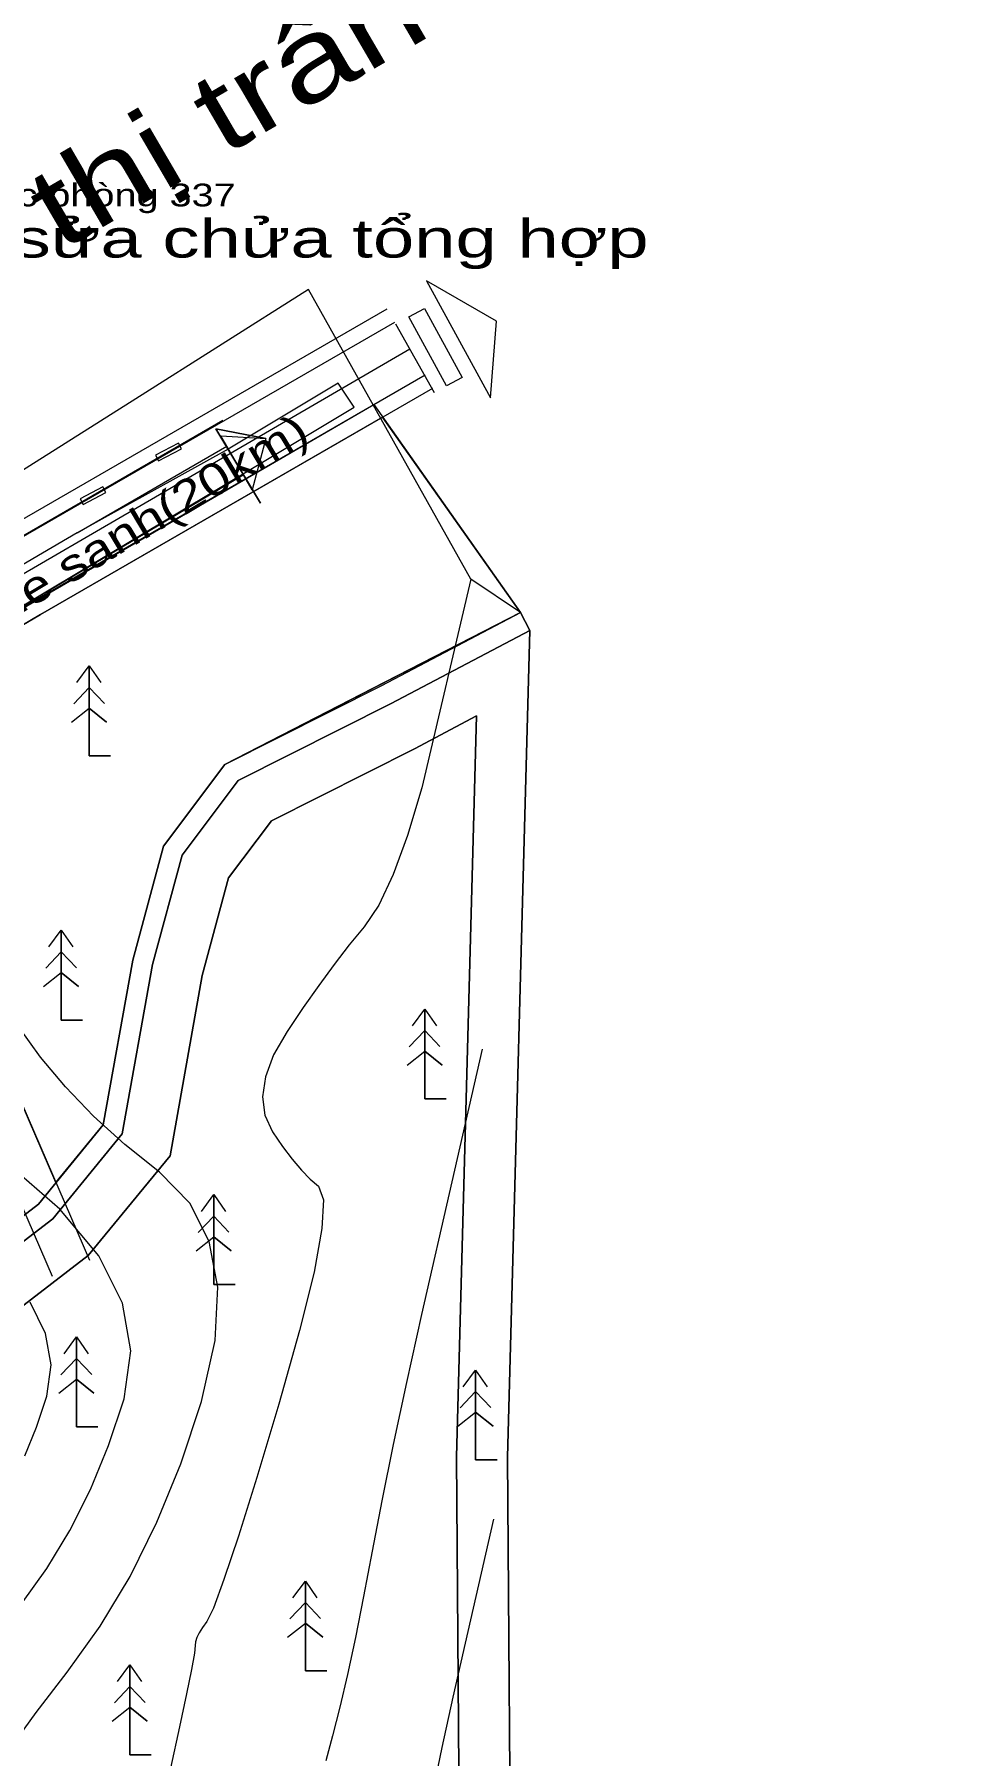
# Model space of a CAD drawing. Header units: metres. Extents: x 532950 to 537618, y 1849954 to 1853119.
# Drawn here: x 536220.7 to 536401.9, y 1851378.8 to 1851717.3 of the extents above; entities that cross this region are included whole.
import ezdxf

# ---------------------------------------------------------------- set-up
doc = ezdxf.new("R2010")
doc.units = ezdxf.units.M
doc.header["$LTSCALE"] = 3.1
for name, color, linetype, lineweight in [('11', 7, 'Continuous', 13), ('12', 7, 'Continuous', 13), ('16', 7, 'Continuous', 13), ('17', 7, 'Continuous', 13), ('28', 7, 'Continuous', 13), ('4', 7, 'Continuous', 13), ('46', 7, 'Continuous', 13), ('52', 7, 'Continuous', 13), ('53', 7, 'Continuous', 13), ('55', 7, 'Continuous', 13), ('58', 7, 'Continuous', 13), ('60', 7, 'Continuous', 13), ('63', 7, 'Continuous', 13)]:
    doc.layers.add(name, color=color, linetype=linetype, lineweight=lineweight)

msp = doc.modelspace()

# ---------------------------------------------------------------- linework, layer by layer
at = {"layer": '11'}
msp.add_lwpolyline([(536187.23, 1851593.03), (536294.57, 1851655.44)], dxfattribs=at)
at = {"layer": '12'}
msp.add_lwpolyline([(536101.59, 1851368.58), (536077.5, 1851401.44), (536067.01, 1851409.66), (536079.75, 1851410.82), (536094.89, 1851438.9), (536102.47, 1851447.86), (536118.99, 1851443.1), (536132.16, 1851443.35), (536136.88, 1851417.29), (536171.68, 1851421.78), (536168.81, 1851444.06), (536208.96, 1851459.92), (536231.33, 1851477.12), (536247.41, 1851496.74), (536253.74, 1851532.17), (536258.92, 1851551.38), (536267.38, 1851562.64), (536295.47, 1851576.77), (536307.71, 1851583.23), (536303.75, 1851437.51), (536305.22, 1851243.54)], dxfattribs=at)
at = {"layer": '17'}
for points in [[(536315.23, 1851241.52), (536313.75, 1851437.42), (536318.18, 1851600.06), (536290.89, 1851585.66), (536260.8, 1851570.52), (536249.77, 1851555.85), (536243.97, 1851534.36), (536238.02, 1851501.06), (536224.33, 1851484.35), (536203.98, 1851468.71), (536166.75, 1851454), (536157.46, 1851453.83), (536160.48, 1851430.42), (536145.02, 1851428.42), (536140.48, 1851453.51), (536120.3, 1851453.13), (536099.01, 1851459.26), (536086.58, 1851444.56), (536073.5, 1851420.29), (536052.27, 1851418.36), (536027.01, 1851427.69), (536033.25, 1851423.42), (536070.25, 1851394.42), (536092.25, 1851364.42)], [(536305.22, 1851243.54), (536303.75, 1851437.51), (536307.71, 1851583.23), (536295.47, 1851576.77), (536267.38, 1851562.64), (536258.92, 1851551.38), (536253.74, 1851532.17), (536247.41, 1851496.74), (536231.33, 1851477.12), (536208.96, 1851459.92), (536168.81, 1851444.06), (536171.68, 1851421.78), (536136.88, 1851417.29), (536132.16, 1851443.35), (536118.99, 1851443.1), (536102.47, 1851447.86), (536094.89, 1851438.9), (536079.75, 1851410.82), (536067.01, 1851409.66), (536077.5, 1851401.44), (536101.59, 1851368.58)]]:
    msp.add_lwpolyline(points, dxfattribs=at)
at = {"layer": '28'}
msp.add_lwpolyline([(536101.59, 1851368.58), (536077.5, 1851401.44), (536067.01, 1851409.66), (536079.75, 1851410.82), (536094.89, 1851438.9), (536102.47, 1851447.86), (536118.99, 1851443.1), (536132.16, 1851443.35), (536136.88, 1851417.29), (536171.68, 1851421.78), (536168.81, 1851444.06), (536208.96, 1851459.92), (536231.33, 1851477.12), (536247.41, 1851496.74), (536253.74, 1851532.17), (536258.92, 1851551.38), (536267.38, 1851562.64), (536295.47, 1851576.77), (536307.71, 1851583.23), (536303.75, 1851437.51), (536305.22, 1851243.54)], dxfattribs=at)
at = {"layer": '4'}
for points in [[(535840.75, 1851462.72), (535869.5, 1851453.04), (535883.1, 1851442.07), (535908.67, 1851430.64), (535934.6, 1851426.62), (535962.54, 1851429.31), (535998.04, 1851428.88), (536013.59, 1851432.64), (536052.27, 1851418.36), (536073.5, 1851420.29), (536086.58, 1851444.56), (536099.01, 1851459.26), (536120.3, 1851453.13), (536166.75, 1851454), (536203.98, 1851468.71), (536224.33, 1851484.35), (536238.02, 1851501.06), (536243.97, 1851534.36), (536249.77, 1851555.85), (536260.8, 1851570.52), (536290.89, 1851585.66), (536318.18, 1851600.06), (536316.31, 1851603.6), (536318.18, 1851600.06)], [(536318.18, 1851600.06), (536316.31, 1851603.6), (536287.24, 1851588.64), (536258.16, 1851573.68), (536246.11, 1851557.63), (536239.98, 1851534.78), (536234.27, 1851502.79), (536221.53, 1851487.24), (536201.99, 1851472.22)]]:
    msp.add_lwpolyline(points, dxfattribs=at)
at = {"layer": '46'}
msp.add_lwpolyline([(536192.82, 1851565.78), (536194.54, 1851566.81), (536209.46, 1851575.27), (536199.09, 1851593.22), (536287.47, 1851644.48), (536316.31, 1851603.6), (536258.16, 1851573.68), (536246.11, 1851557.63), (536240.06, 1851535.23), (536234.27, 1851502.79), (536224.97, 1851491.44)], close=True, dxfattribs=at)
at = {"layer": '52'}
for points in [[(536212.84, 1851618.72), (536290.09, 1851663.31)], [(536135.91, 1851556.1), (536220.39, 1851605.75), (536297.59, 1851650.32)], [(536183.88, 1851580.81), (536192.82, 1851565.78), (536231.55, 1851476.22)], [(536176.98, 1851576.76), (536185.69, 1851562.13), (536224.21, 1851473.05)]]:
    msp.add_lwpolyline(points, dxfattribs=at)
at = {"layer": '53'}
for points in [[(536214.35, 1851616.12), (536291.59, 1851660.72)], [(536137.41, 1851553.5), (536221.9, 1851603.16), (536299.09, 1851647.73)]]:
    msp.add_lwpolyline(points, dxfattribs=at)
msp.add_lwpolyline([(536258.16, 1851573.68), (536316.31, 1851603.6), (536289.21, 1851642.02), (536221.9, 1851603.16), (536200.59, 1851590.63), (536209.46, 1851575.27), (536194.54, 1851566.81), (536192.82, 1851565.78), (536224.97, 1851491.44), (536234.27, 1851502.79), (536240.06, 1851535.23), (536246.11, 1851557.63)], close=True, dxfattribs=at)
at = {"layer": '55'}
for p, q in [((536189.83, 1851602.15), (536257.82, 1851641.44)), ((536263.58, 1851627.68), (536257.39, 1851638.33)), ((536229.13, 1851619.27), (536258.57, 1851636.31)), ((536231.52, 1851593.09), (536231.52, 1851575.42)), ((536228.46, 1851585.65), (536231.52, 1851588.85)), ((536234.5, 1851585.71), (536231.52, 1851588.85)), ((536228.04, 1851582.02), (536231.52, 1851584.8)), ((536234.93, 1851582.03), (536231.52, 1851584.8)), ((536231.52, 1851575.42), (536235.72, 1851575.42)), ((536226.02, 1851541.09), (536226.02, 1851523.42)), ((536222.96, 1851533.65), (536226.02, 1851536.85)), ((536229, 1851533.71), (536226.02, 1851536.85)), ((536222.54, 1851530.02), (536226.02, 1851532.8)), ((536229.43, 1851530.03), (536226.02, 1851532.8)), ((536297.52, 1851525.59), (536297.52, 1851507.92)), ((536226.02, 1851523.42), (536230.22, 1851523.42)), ((536294.46, 1851518.15), (536297.52, 1851521.35)), ((536300.5, 1851518.21), (536297.52, 1851521.35)), ((536294.04, 1851514.52), (536297.52, 1851517.3)), ((536300.93, 1851514.53), (536297.52, 1851517.3)), ((536297.52, 1851507.92), (536301.72, 1851507.92)), ((536256.02, 1851489.09), (536256.02, 1851471.42)), ((536252.96, 1851481.65), (536256.02, 1851484.85)), ((536259, 1851481.71), (536256.02, 1851484.85)), ((536252.54, 1851478.02), (536256.02, 1851480.8)), ((536259.43, 1851478.03), (536256.02, 1851480.8)), ((536256.02, 1851471.42), (536260.22, 1851471.42)), ((536229.02, 1851461.09), (536229.02, 1851443.42)), ((536225.96, 1851453.65), (536229.02, 1851456.85)), ((536232, 1851453.71), (536229.02, 1851456.85)), ((536307.52, 1851454.59), (536307.52, 1851436.92)), ((536225.54, 1851450.02), (536229.02, 1851452.8)), ((536232.43, 1851450.03), (536229.02, 1851452.8)), ((536304.46, 1851447.15), (536307.52, 1851450.35)), ((536310.5, 1851447.21), (536307.52, 1851450.35)), ((536304.04, 1851443.52), (536307.52, 1851446.3)), ((536310.93, 1851443.53), (536307.52, 1851446.3)), ((536229.02, 1851443.42), (536233.22, 1851443.42)), ((536307.52, 1851436.92), (536311.72, 1851436.92)), ((536274.02, 1851413.09), (536274.02, 1851395.42)), ((536270.96, 1851405.65), (536274.02, 1851408.85)), ((536277, 1851405.71), (536274.02, 1851408.85)), ((536270.54, 1851402.02), (536274.02, 1851404.8)), ((536277.43, 1851402.03), (536274.02, 1851404.8)), ((536239.52, 1851396.59), (536239.52, 1851378.92)), ((536274.02, 1851395.42), (536278.22, 1851395.42)), ((536236.46, 1851389.15), (536239.52, 1851392.35)), ((536242.5, 1851389.21), (536239.52, 1851392.35)), ((536236.04, 1851385.52), (536239.52, 1851388.3)), ((536242.93, 1851385.53), (536239.52, 1851388.3)), ((536239.52, 1851378.92), (536243.72, 1851378.92))]:
    msp.add_line(p, q, dxfattribs=at)
for points in [[(536283.65, 1851643.95), (536280.45, 1851648.66), (536258.82, 1851635.73), (536229.13, 1851619.27), (536190.88, 1851596.82), (536169.42, 1851583.95), (536132.91, 1851562.05), (536119.86, 1851554.22), (536112.69, 1851550.81), (536108.35, 1851548.9), (536103.64, 1851546.89), (536099.62, 1851545.43), (536091.33, 1851542.69), (536083.36, 1851540.49), (536078.95, 1851539.5), (536047.3, 1851541.07), (536011.38, 1851546.44), (535964.77, 1851554.49), (535918.94, 1851562.41), (535875.54, 1851569.86), (535872.41, 1851570.38), (535846.83, 1851574.57)], [(536199.02, 1851593.34), (536231.98, 1851613.04), (536264.93, 1851632.73), (536283.65, 1851643.95)], [(536257.39, 1851638.33), (536266.28, 1851637.78), (536263.58, 1851627.68)], [(536245.15, 1851633.4), (536249.64, 1851635.78), (536249.04, 1851636.91), (536244.55, 1851634.52), (536245.14, 1851633.4)], [(536041.3, 1851534.62), (536075.12, 1851531.66), (536084.02, 1851533.35), (536087.52, 1851534.09), (536091.5, 1851535.25), (536095.17, 1851536.38), (536101.86, 1851538.73), (536106.55, 1851540.54), (536111.92, 1851542.43), (536114.82, 1851543.84), (536159.71, 1851569.95), (536261.78, 1851630.69)], [(536229.13, 1851619.27), (536190.88, 1851596.82), (536119.86, 1851554.22), (536112.69, 1851550.81), (536108.35, 1851548.9), (536103.64, 1851546.89), (536099.62, 1851545.43), (536094.67, 1851543.75), (536091.33, 1851542.69), (536086.92, 1851541.46), (536082.17, 1851540.17), (536078.95, 1851539.5), (536047.3, 1851541.07)], [(536306.57, 1851610.17), (536296.92, 1851569.13), (536294.12, 1851559.72), (536291.31, 1851552.02), (536288.46, 1851546.03), (536285.59, 1851541.76), (536282.67, 1851538.2), (536279.7, 1851534.36), (536276.67, 1851530.25), (536273.59, 1851525.86), (536270.44, 1851521.2), (536267.79, 1851516.57), (536266.18, 1851512.28), (536265.61, 1851508.33), (536266.07, 1851504.73), (536267.58, 1851501.47), (536269.56, 1851498.57), (536271.46, 1851496.04), (536273.27, 1851493.89), (536274.99, 1851492.12), (536276.63, 1851490.73), (536277.59, 1851488.05), (536277.29, 1851482.43), (536275.73, 1851473.86), (536272.89, 1851462.35), (536268.8, 1851447.9), (536264.45, 1851433.45), (536260.85, 1851421.94), (536258.02, 1851413.38), (536255.94, 1851407.77), (536254.62, 1851405.1), (536253.78, 1851403.96), (536253.13, 1851402.92), (536252.67, 1851401.98), (536252.42, 1851401.13), (536252.35, 1851400.39), (536252.19, 1851398.88), (536251.61, 1851395.71), (536250.64, 1851390.89), (536249.25, 1851384.42), (536247.47, 1851376.29)], [(535841.38, 1851466.73), (535871.45, 1851456.61), (535885.21, 1851445.51), (535909.81, 1851434.51), (535934.71, 1851430.65), (535962.37, 1851433.32), (535997.59, 1851432.89), (536013.84, 1851436.81), (536052.81, 1851422.42), (536071, 1851424.08), (536083.26, 1851446.82), (536097.63, 1851463.82), (536120.83, 1851457.14), (536165.95, 1851457.99), (536201.99, 1851472.22), (536221.53, 1851487.24), (536234.27, 1851502.79), (536240.06, 1851535.23), (536246.11, 1851557.63), (536258.16, 1851573.68), (536289.06, 1851589.21), (536316.31, 1851603.6)], [(535840.75, 1851462.72), (535869.5, 1851453.04), (535883.1, 1851442.07), (535908.67, 1851430.64), (535934.6, 1851426.62), (535962.54, 1851429.31), (535998.04, 1851428.88), (536013.59, 1851432.64), (536052.27, 1851418.36), (536073.5, 1851420.29), (536086.58, 1851444.56), (536099.01, 1851459.26), (536120.3, 1851453.13), (536166.75, 1851454), (536203.98, 1851468.71), (536224.33, 1851484.35), (536238.02, 1851501.06), (536243.97, 1851534.36), (536249.77, 1851555.85), (536260.8, 1851570.52), (536290.89, 1851585.66), (536318.18, 1851600.06)], [(536229.09, 1851589.8), (536231.52, 1851593.09), (536233.79, 1851589.8)], [(536229.09, 1851589.8), (536231.52, 1851593.09), (536233.79, 1851589.8)], [(536235.72, 1851575.42), (536231.52, 1851575.42), (536231.52, 1851593.09)], [(536228.46, 1851585.65), (536231.52, 1851588.85), (536234.5, 1851585.71)], [(536228.04, 1851582.02), (536231.52, 1851584.8), (536234.93, 1851582.03)], [(536223.59, 1851537.8), (536226.02, 1851541.09), (536228.29, 1851537.8)], [(536223.59, 1851537.8), (536226.02, 1851541.09), (536228.29, 1851537.8)], [(536230.22, 1851523.42), (536226.02, 1851523.42), (536226.02, 1851541.09)], [(536222.96, 1851533.65), (536226.02, 1851536.85), (536229, 1851533.71)], [(536222.54, 1851530.02), (536226.02, 1851532.8), (536229.43, 1851530.03)], [(536295.09, 1851522.3), (536297.52, 1851525.59), (536299.79, 1851522.3)], [(536295.09, 1851522.3), (536297.52, 1851525.59), (536299.79, 1851522.3)], [(536301.72, 1851507.92), (536297.52, 1851507.92), (536297.52, 1851525.59)], [(536245.31, 1851493.52), (536238.54, 1851498.95), (536232.38, 1851504.53), (536226.84, 1851510.26), (536221.91, 1851516.14), (536217.59, 1851522.18)], [(536294.46, 1851518.15), (536297.52, 1851521.35), (536300.5, 1851518.21)], [(536308.81, 1851517.73), (536296.84, 1851465.52), (536293.9, 1851452.16), (536291.3, 1851439.95), (536289.06, 1851428.89), (536287.17, 1851418.97), (536285.48, 1851410.04), (536283.86, 1851401.95), (536282.3, 1851394.68), (536280.8, 1851388.26), (536279.37, 1851382.66), (536278.05, 1851377.73)], [(536294.04, 1851514.52), (536297.52, 1851517.3), (536300.93, 1851514.53)], [(536235.32, 1851439.74), (536238.38, 1851448.92), (536239.7, 1851458.35), (536238.03, 1851467.71), (536233.39, 1851477.02), (536225.76, 1851486.26), (536215.15, 1851495.43)], [(536213.01, 1851375.51), (536216.36, 1851380.7), (536221.09, 1851387.26), (536227.19, 1851395.18), (536233.68, 1851404.19), (536239.56, 1851414.01), (536244.84, 1851424.66), (536249.52, 1851436.13), (536253.59, 1851448.41), (536256.27, 1851460.37), (536256.79, 1851470.86), (536255.13, 1851479.88), (536251.31, 1851487.43), (536245.31, 1851493.52)], [(536253.59, 1851485.8), (536256.02, 1851489.09), (536258.29, 1851485.8)], [(536253.59, 1851485.8), (536256.02, 1851489.09), (536258.29, 1851485.8)], [(536260.22, 1851471.42), (536256.02, 1851471.42), (536256.02, 1851489.09)], [(536252.96, 1851481.65), (536256.02, 1851484.85), (536259, 1851481.71)], [(536252.54, 1851478.02), (536256.02, 1851480.8), (536259.43, 1851478.03)], [(536218.82, 1851437.71), (536221.16, 1851443.38), (536223.17, 1851449.43), (536224.04, 1851455.63), (536222.94, 1851461.8), (536219.88, 1851467.92)], [(536226.59, 1851457.8), (536229.02, 1851461.09), (536231.29, 1851457.8)], [(536226.59, 1851457.8), (536229.02, 1851461.09), (536231.29, 1851457.8)], [(536233.22, 1851443.42), (536229.02, 1851443.42), (536229.02, 1851461.09)], [(536225.96, 1851453.65), (536229.02, 1851456.85), (536232, 1851453.71)], [(536305.09, 1851451.3), (536307.52, 1851454.59), (536309.79, 1851451.3)], [(536305.09, 1851451.3), (536307.52, 1851454.59), (536309.79, 1851451.3)], [(536311.72, 1851436.92), (536307.52, 1851436.92), (536307.52, 1851454.59)], [(536225.54, 1851450.02), (536229.02, 1851452.8), (536232.43, 1851450.03)], [(536304.46, 1851447.15), (536307.52, 1851450.35), (536310.5, 1851447.21)], [(536304.04, 1851443.52), (536307.52, 1851446.3), (536310.93, 1851443.53)], [(536145.37, 1851377.98), (536152.71, 1851380.14), (536160.9, 1851382.47), (536169.93, 1851384.97), (536178.66, 1851387.3), (536185.96, 1851389.13), (536191.83, 1851390.47), (536196.27, 1851391.31), (536199.27, 1851391.65), (536201.86, 1851392.4), (536205.04, 1851394.47), (536208.82, 1851397.86), (536213.2, 1851402.56), (536218.18, 1851408.58), (536223.2, 1851415.53), (536227.73, 1851423.04), (536231.78, 1851431.11), (536235.32, 1851439.74)], [(536311.04, 1851425.28), (536303.03, 1851390.26), (536300.89, 1851380.34), (536298.84, 1851370.48)], [(536271.59, 1851409.8), (536274.02, 1851413.09), (536276.29, 1851409.8)], [(536271.59, 1851409.8), (536274.02, 1851413.09), (536276.29, 1851409.8)], [(536278.22, 1851395.42), (536274.02, 1851395.42), (536274.02, 1851413.09)], [(536270.96, 1851405.65), (536274.02, 1851408.85), (536277, 1851405.71)], [(536270.54, 1851402.02), (536274.02, 1851404.8), (536277.43, 1851402.03)], [(536237.09, 1851393.3), (536239.52, 1851396.59), (536241.79, 1851393.3)], [(536237.09, 1851393.3), (536239.52, 1851396.59), (536241.79, 1851393.3)], [(536243.72, 1851378.92), (536239.52, 1851378.92), (536239.52, 1851396.59)], [(536236.46, 1851389.15), (536239.52, 1851392.35), (536242.5, 1851389.21)], [(536236.04, 1851385.52), (536239.52, 1851388.3), (536242.93, 1851385.53)]]:
    msp.add_lwpolyline(points, dxfattribs=at)
for points in [[(536256.44, 1851639.72), (536265.2, 1851625.07), (536256.44, 1851639.72), (536266.28, 1851637.78)], [(536230.31, 1851624.83), (536234.8, 1851627.21), (536234.21, 1851628.33), (536229.71, 1851625.95)]]:
    msp.add_lwpolyline(points, close=True, dxfattribs=at)
at = {"layer": '58'}
msp.add_lwpolyline([(536092.25, 1851364.42), (536070.25, 1851394.42), (536033.25, 1851423.42), (536027.01, 1851427.69), (536052.27, 1851418.36), (536073.5, 1851420.29), (536086.58, 1851444.56), (536099.01, 1851459.26), (536120.3, 1851453.13), (536140.48, 1851453.51), (536145.02, 1851428.42), (536160.48, 1851430.42), (536157.46, 1851453.83), (536166.75, 1851454), (536203.98, 1851468.71), (536224.33, 1851484.35), (536238.02, 1851501.06), (536243.97, 1851534.36), (536249.77, 1851555.85), (536260.8, 1851570.52), (536290.89, 1851585.66), (536318.18, 1851600.06), (536313.75, 1851437.42), (536315.23, 1851241.52)], dxfattribs=at)
at = {"layer": '60'}
msp.add_lwpolyline([(535773.25, 1850864.92), (535903.25, 1850946.42), (536051.25, 1851044.92), (536190.75, 1851121.92), (536287.72, 1851186.92), (536315.23, 1851241.52), (536313.75, 1851437.42), (536318.18, 1851600.06), (536316.31, 1851603.6), (536306.57, 1851610.17), (536274.65, 1851667.1), (536240.65, 1851645.6), (536185.03, 1851610.46), (536166.15, 1851603.6), (536160.35, 1851661.89), (536154.38, 1851714.08), (536152.65, 1851759.6), (536153.78, 1851805.57), (536154.15, 1851837.6), (534610.33, 1852284.53)], dxfattribs=at)
at = {"layer": '63'}
msp.add_line((536299.44, 1851646.82), (536291.84, 1851660.28), dxfattribs=at)
for points in [[(536297.83, 1851668.85), (536310.41, 1851645.8), (536311.59, 1851660.87)], [(536301.79, 1851648.14), (536294.38, 1851661.72), (536297.44, 1851663.39), (536304.86, 1851649.81)]]:
    msp.add_lwpolyline(points, close=True, dxfattribs=at)

# ---------------------------------------------------------------- texts
at = {"layer": '16', "width": 1.3}
msp.add_text('đi thị trấn khe sanh', height=16, rotation=30.275, dxfattribs=at).set_placement((536200.5, 1851659.7))
at = {"layer": '55'}
for s, height, width, p in [('đoàn kinh tế quốc phòng 337', 4.482, 1.3, (536159.8, 1851683.46)), ('Trạm sửa chửa tổng hợp', 7.528, 1.45, (536178.55, 1851673.4))]:
    msp.add_text(s, height=height, dxfattribs=dict(at, width=width)).set_placement(p)
at = {"layer": '55', "width": 1.25}
msp.add_text('đi khe sanh(20km)', height=6.305, rotation=30.944, dxfattribs=at).set_placement((536200.91, 1851593.03))
at = {"layer": '55'}
msp.add_text('D', height=0.01, dxfattribs=at).set_placement((536317.24, 1851601.83))
msp.add_text('D', height=0.01, dxfattribs=at).set_placement((536317.24, 1851601.83))

doc.saveas('drawing.dxf')
